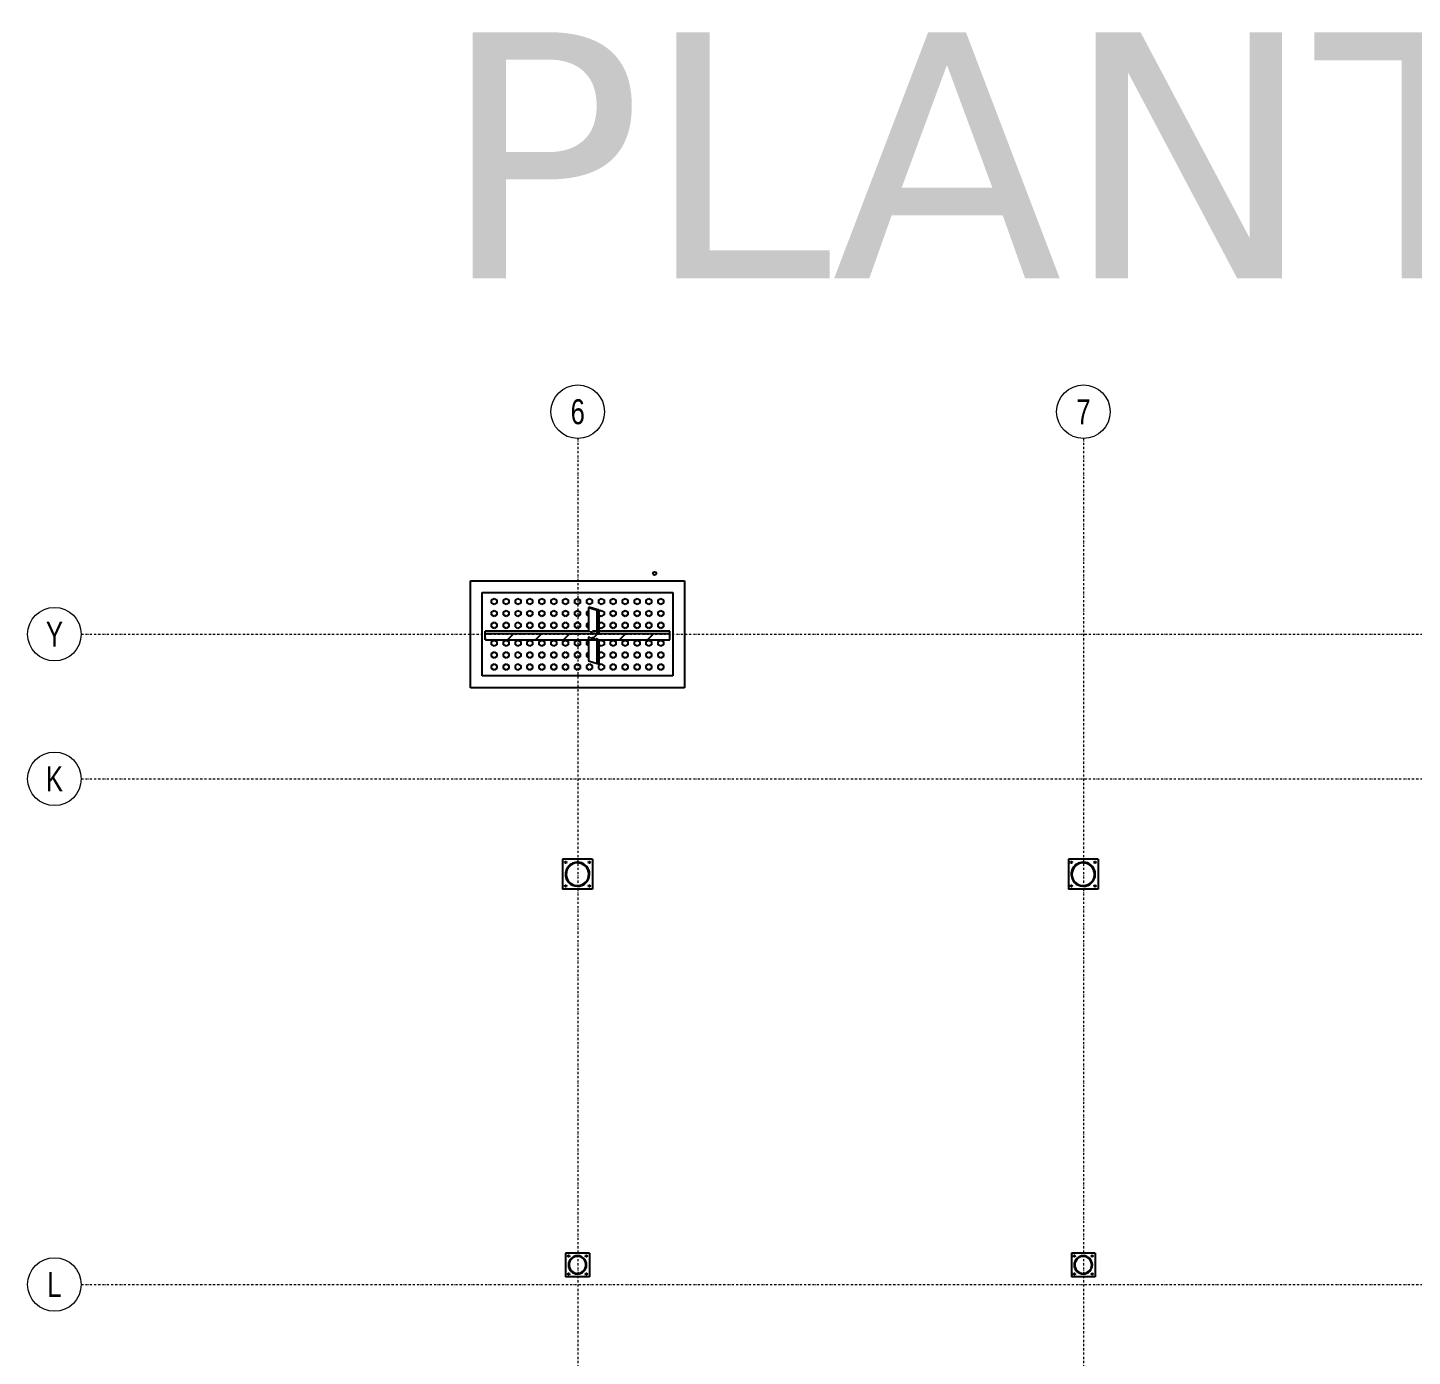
# Model space of a CAD drawing. Header units: millimetres. Extents: x 1541 to 289025, y -12015 to 47026.
# Drawn here: x 10210 to 11897, y -10396 to -8778 of the extents above; entities that cross this region are included whole.
import ezdxf
from ezdxf.enums import TextEntityAlignment as Align

# ---------------------------------------------------------------- set-up
doc = ezdxf.new("R2010")
doc.units = ezdxf.units.MM
doc.header["$LTSCALE"] = 0.1
for name, pattern in [('DASHDOTX2', [50.8, 25.4, -12.7, 0, -12.7]), ('DXK_LINE_DOT2', [3.9198, 1.9599, -1.9599]), ('Grid Line', [3.33375, 1.905, -0.47625, 0.47625, -0.47625])]:
    doc.linetypes.add(name, pattern=pattern)
doc.layers.get('0').update_dxf_attribs({"color": 255})
doc.layers.add('COTAS', color=8, linetype='Continuous')
doc.layers.add('TEXTO GENRAL', color=3, linetype='Continuous')
doc.layers.add('E_EJES', color=8, linetype='Continuous', lineweight=9)
doc.layers.add('E_EJES-1', color=8, linetype='Grid Line', lineweight=9)
doc.styles.add('Swis721 LtCn BT_1', font='swisscl.ttf', dxfattribs={"height": 0.42})
doc.styles.add('TEXTO GENERAL', font='verdana.ttf', dxfattribs={"height": 0.9})

# ---------------------------------------------------------------- blocks, each defined once
blk = doc.blocks.new('Grid - CNI_NOMBRE EJES-372759-_26_00m_LOC COLUMNAS Y MUROS PISO 7')
at = {"layer": 'E_EJES'}
blk.add_circle((0, 0), 0.003, dxfattribs=at)

msp = doc.modelspace()

# ---------------------------------------------------------------- hatches: boundary and pattern name
at = {"linetype": 'Continuous'}
h = msp.add_hatch(dxfattribs=at)
h.set_pattern_fill('', scale=7.611392, style=0, pattern_type=0)
h.set_pattern_definition([(45, (10767.965, -9516.22), (-17.088, 17.088), [])])
h.paths.add_polyline_path([(10992.7, -9516.2), (10768, -9516.2), (10768, -9518.3), (10768.4, -9523.5), (10992.7, -9523.5)])
h = msp.add_hatch(color=96, dxfattribs=at)
h.paths.add_polyline_path([(10895, -9809.1), (10894.8, -9806.5), (10894.2, -9804), (10893.1, -9801.7), (10891.6, -9799.6), (10889.8, -9797.8), (10887.7, -9796.3), (10885.4, -9795.2), (10882.9, -9794.6), (10880.3, -9794.3), (10877.8, -9794.6), (10875.3, -9795.2), (10873, -9796.3), (10870.9, -9797.8), (10869.1, -9799.6), (10867.6, -9801.7), (10866.5, -9804), (10865.8, -9806.5), (10865.6, -9809.1), (10865.8, -9811.6), (10866.5, -9814.1), (10867.6, -9816.4), (10869.1, -9818.5), (10870.9, -9820.3), (10873, -9821.8), (10875.3, -9822.9), (10877.8, -9823.5), (10880.3, -9823.8), (10882.9, -9823.5), (10885.4, -9822.9), (10887.7, -9821.8), (10889.8, -9820.3), (10891.6, -9818.5), (10893.1, -9816.4), (10894.2, -9814.1), (10894.8, -9811.6)])
h.paths.add_polyline_path([(10893.3, -9813.8), (10892.3, -9816), (10890.9, -9818), (10889.2, -9819.7), (10887.2, -9821), (10885.1, -9822.1), (10882.7, -9822.7), (10880.3, -9822.9), (10877.9, -9822.7), (10875.6, -9822.1), (10873.4, -9821), (10871.4, -9819.7), (10869.7, -9818), (10868.3, -9816), (10867.3, -9813.8), (10866.7, -9811.5), (10866.5, -9809.1), (10866.7, -9806.7), (10867.3, -9804.3), (10868.3, -9802.1), (10869.7, -9800.2), (10871.4, -9798.5), (10873.4, -9797.1), (10875.6, -9796), (10877.9, -9795.4), (10880.3, -9795.2), (10882.7, -9795.4), (10885.1, -9796), (10887.2, -9797.1), (10889.2, -9798.5), (10890.9, -9800.2), (10892.3, -9802.1), (10893.3, -9804.3), (10894, -9806.7), (10894.2, -9809.1), (10894, -9811.5)])
h = msp.add_hatch(color=96, dxfattribs=at)
h.paths.add_polyline_path([(11511.2, -9809.1), (11511, -9806.5), (11510.3, -9804), (11509.2, -9801.7), (11507.8, -9799.6), (11505.9, -9797.8), (11503.8, -9796.3), (11501.5, -9795.2), (11499, -9794.6), (11496.5, -9794.3), (11493.9, -9794.6), (11491.5, -9795.2), (11489.1, -9796.3), (11487, -9797.8), (11485.2, -9799.6), (11483.7, -9801.7), (11482.7, -9804), (11482, -9806.5), (11481.8, -9809.1), (11482, -9811.6), (11482.7, -9814.1), (11483.7, -9816.4), (11485.2, -9818.5), (11487, -9820.3), (11489.1, -9821.8), (11491.5, -9822.9), (11493.9, -9823.5), (11496.5, -9823.8), (11499, -9823.5), (11501.5, -9822.9), (11503.8, -9821.8), (11505.9, -9820.3), (11507.8, -9818.5), (11509.2, -9816.4), (11510.3, -9814.1), (11511, -9811.6)])
h.paths.add_polyline_path([(11509.5, -9813.8), (11508.5, -9816), (11507.1, -9818), (11505.4, -9819.7), (11503.4, -9821), (11501.2, -9822.1), (11498.9, -9822.7), (11496.5, -9822.9), (11494.1, -9822.7), (11491.7, -9822.1), (11489.6, -9821), (11487.6, -9819.7), (11485.9, -9818), (11484.5, -9816), (11483.5, -9813.8), (11482.8, -9811.5), (11482.6, -9809.1), (11482.8, -9806.7), (11483.5, -9804.3), (11484.5, -9802.1), (11485.9, -9800.2), (11487.6, -9798.5), (11489.6, -9797.1), (11491.7, -9796), (11494.1, -9795.4), (11496.5, -9795.2), (11498.9, -9795.4), (11501.2, -9796), (11503.4, -9797.1), (11505.4, -9798.5), (11507.1, -9800.2), (11508.5, -9802.1), (11509.5, -9804.3), (11510.1, -9806.7), (11510.3, -9809.1), (11510.1, -9811.5)])
h = msp.add_hatch(color=96, dxfattribs=at)
h.paths.add_polyline_path([(10891.4, -10285.1), (10891.2, -10282.9), (10890.5, -10280.9), (10889.5, -10279), (10888.1, -10277.3), (10886.5, -10275.9), (10884.6, -10274.9), (10882.5, -10274.3), (10880.3, -10274), (10878.2, -10274.3), (10876.1, -10274.9), (10874.2, -10275.9), (10872.5, -10277.3), (10871.1, -10279), (10870.1, -10280.9), (10869.5, -10282.9), (10869.3, -10285.1), (10869.5, -10287.3), (10870.1, -10289.3), (10871.1, -10291.2), (10872.5, -10292.9), (10874.2, -10294.3), (10876.1, -10295.3), (10878.2, -10295.9), (10880.3, -10296.2), (10882.5, -10295.9), (10884.6, -10295.3), (10886.5, -10294.3), (10888.1, -10292.9), (10889.5, -10291.2), (10890.5, -10289.3), (10891.2, -10287.3)])
h.paths.add_polyline_path([(10889.9, -10289.1), (10888.9, -10290.8), (10887.6, -10292.4), (10886.1, -10293.7), (10884.3, -10294.6), (10882.3, -10295.2), (10880.3, -10295.4), (10878.3, -10295.2), (10876.4, -10294.6), (10874.6, -10293.7), (10873, -10292.4), (10871.7, -10290.8), (10870.8, -10289.1), (10870.2, -10287.1), (10870, -10285.1), (10870.2, -10283.1), (10870.8, -10281.1), (10871.7, -10279.4), (10873, -10277.8), (10874.6, -10276.5), (10876.4, -10275.6), (10878.3, -10275), (10880.3, -10274.8), (10882.3, -10275), (10884.3, -10275.6), (10886.1, -10276.5), (10887.6, -10277.8), (10888.9, -10279.4), (10889.9, -10281.1), (10890.5, -10283.1), (10890.7, -10285.1), (10890.5, -10287.1)])
h = msp.add_hatch(color=96, dxfattribs=at)
h.paths.add_polyline_path([(11507.5, -10285.1), (11507.3, -10282.9), (11506.7, -10280.9), (11505.7, -10279), (11504.3, -10277.3), (11502.6, -10275.9), (11500.7, -10274.9), (11498.6, -10274.3), (11496.5, -10274), (11494.3, -10274.3), (11492.3, -10274.9), (11490.3, -10275.9), (11488.7, -10277.3), (11487.3, -10279), (11486.3, -10280.9), (11485.6, -10282.9), (11485.4, -10285.1), (11485.6, -10287.3), (11486.3, -10289.3), (11487.3, -10291.2), (11488.7, -10292.9), (11490.3, -10294.3), (11492.3, -10295.3), (11494.3, -10295.9), (11496.5, -10296.2), (11498.6, -10295.9), (11500.7, -10295.3), (11502.6, -10294.3), (11504.3, -10292.9), (11505.7, -10291.2), (11506.7, -10289.3), (11507.3, -10287.3)])
h.paths.add_polyline_path([(11506, -10289.1), (11505.1, -10290.8), (11503.8, -10292.4), (11502.2, -10293.7), (11500.4, -10294.6), (11498.5, -10295.2), (11496.5, -10295.4), (11494.5, -10295.2), (11492.5, -10294.6), (11490.7, -10293.7), (11489.2, -10292.4), (11487.9, -10290.8), (11486.9, -10289.1), (11486.4, -10287.1), (11486.2, -10285.1), (11486.4, -10283.1), (11486.9, -10281.1), (11487.9, -10279.4), (11489.2, -10277.8), (11490.7, -10276.5), (11492.5, -10275.6), (11494.5, -10275), (11496.5, -10274.8), (11498.5, -10275), (11500.4, -10275.6), (11502.2, -10276.5), (11503.8, -10277.8), (11505.1, -10279.4), (11506, -10281.1), (11506.6, -10283.1), (11506.8, -10285.1), (11506.6, -10287.1)])

# ---------------------------------------------------------------- linework, layer by layer
at = {"color": 2, "linetype": 'Continuous'}
for p, q in [((10749.8, -9582), (10749.8, -9451.5)), ((10749.8, -9451.5), (11010.8, -9451.5)), ((11010.8, -9451.5), (11010.8, -9582)), ((10764.3, -9567.5), (10764.3, -9466)), ((10764.3, -9466), (10996.3, -9466)), ((10996.3, -9466), (10996.3, -9567.5)), ((10895.9, -9484.1), (10893.7, -9484.1)), ((10893.7, -9484.1), (10893.7, -9513.1)), ((10893.7, -9484.1), (10904.4, -9487.3)), ((10906.8, -9487.3), (10895.9, -9484.1)), ((10904.4, -9516.4), (10904.4, -9487.3)), ((10904.4, -9487.3), (10906.8, -9487.3)), ((10906.8, -9516.4), (10906.8, -9487.3)), ((10768, -9516.2), (10768, -9513.1)), ((10893.7, -9513.1), (10768, -9513.1)), ((10992.7, -9513.1), (10906.8, -9513.1)), ((10992.7, -9516.2), (10992.7, -9513.1)), ((10768, -9518.3), (10768, -9516.2)), ((10992.7, -9516.2), (10768, -9516.2)), ((10768, -9523.5), (10768, -9518.3)), ((10768.4, -9523.5), (10768, -9518.3)), ((10768.4, -9523.5), (10768, -9523.5)), ((10768.4, -9523.5), (10992.7, -9523.5)), ((10893.7, -9520.2), (10893.7, -9523.5)), ((10893.7, -9523.5), (10893.7, -9549.3)), ((10904.4, -9516.4), (10906.8, -9516.4)), ((10904.4, -9552.5), (10904.4, -9523.4)), ((10904.4, -9523.4), (10906.8, -9523.5)), ((10906.8, -9552.6), (10906.8, -9523.5)), ((10992.7, -9523.5), (10992.7, -9516.2)), ((10893.7, -9549.3), (10904.4, -9552.5)), ((10904.4, -9552.5), (10906.8, -9552.6)), ((11010.8, -9582), (10749.8, -9582)), ((10996.3, -9567.5), (10764.3, -9567.5)), ((10898.4, -9790.9), (10862.2, -9790.9)), ((10862.2, -9790.9), (10862.2, -9827.2)), ((10898.4, -9790.9), (10898.4, -9827.2)), ((11514.6, -9790.9), (11478.4, -9790.9)), ((11478.4, -9790.9), (11478.4, -9827.2)), ((11514.6, -9790.9), (11514.6, -9827.2)), ((10898.4, -9827.2), (10862.2, -9827.2)), ((11514.6, -9827.2), (11478.4, -9827.2)), ((10894.8, -10270.6), (10865.8, -10270.6)), ((10865.8, -10270.6), (10865.8, -10299.6)), ((10894.8, -10270.6), (10894.8, -10299.6)), ((11511, -10270.6), (11482, -10270.6)), ((11482, -10270.6), (11482, -10299.6)), ((11511, -10270.6), (11511, -10299.6)), ((10894.8, -10299.6), (10865.8, -10299.6)), ((11511, -10299.6), (11482, -10299.6))]:
    msp.add_line(p, q, dxfattribs=at)
at = {"color": 7, "linetype": 'Continuous'}
for p, q in [((10775.6, -9475), (10778.8, -9473.1)), ((10775.6, -9478.7), (10775.6, -9475)), ((10778.8, -9480.6), (10775.6, -9478.7)), ((10778.8, -9473.1), (10782.1, -9475)), ((10782.1, -9478.7), (10778.8, -9480.6)), ((10782.1, -9475), (10782.1, -9478.7)), ((10790.1, -9475), (10793.3, -9473.1)), ((10790.1, -9478.7), (10790.1, -9475)), ((10793.3, -9480.6), (10790.1, -9478.7)), ((10793.3, -9473.1), (10796.6, -9475)), ((10796.6, -9478.7), (10793.3, -9480.6)), ((10796.6, -9475), (10796.6, -9478.7)), ((10804.6, -9475), (10807.8, -9473.1)), ((10804.6, -9478.7), (10804.6, -9475)), ((10807.8, -9480.6), (10804.6, -9478.7)), ((10807.8, -9473.1), (10811.1, -9475)), ((10811.1, -9478.7), (10807.8, -9480.6)), ((10811.1, -9475), (10811.1, -9478.7)), ((10819.1, -9475), (10822.3, -9473.1)), ((10819.1, -9478.7), (10819.1, -9475)), ((10822.3, -9480.6), (10819.1, -9478.7)), ((10822.3, -9473.1), (10825.6, -9475)), ((10825.6, -9478.7), (10822.3, -9480.6)), ((10825.6, -9475), (10825.6, -9478.7)), ((10833.6, -9475), (10836.8, -9473.1)), ((10833.6, -9478.7), (10833.6, -9475)), ((10836.8, -9480.6), (10833.6, -9478.7)), ((10836.8, -9473.1), (10840.1, -9475)), ((10840.1, -9478.7), (10836.8, -9480.6)), ((10840.1, -9475), (10840.1, -9478.7)), ((10848.1, -9475), (10851.3, -9473.1)), ((10848.1, -9478.7), (10848.1, -9475)), ((10851.3, -9480.6), (10848.1, -9478.7)), ((10851.3, -9473.1), (10854.6, -9475)), ((10854.6, -9478.7), (10851.3, -9480.6)), ((10854.6, -9475), (10854.6, -9478.7)), ((10862.6, -9475), (10865.8, -9473.1)), ((10862.6, -9478.7), (10862.6, -9475)), ((10865.8, -9480.6), (10862.6, -9478.7)), ((10865.8, -9473.1), (10869.1, -9475)), ((10869.1, -9478.7), (10865.8, -9480.6)), ((10869.1, -9475), (10869.1, -9478.7)), ((10877.1, -9475), (10880.3, -9473.1)), ((10877.1, -9478.7), (10877.1, -9475)), ((10880.3, -9480.6), (10877.1, -9478.7)), ((10880.3, -9473.1), (10883.6, -9475)), ((10883.6, -9478.7), (10880.3, -9480.6)), ((10883.6, -9475), (10883.6, -9478.7)), ((10891.6, -9475), (10894.8, -9473.1)), ((10891.6, -9478.7), (10891.6, -9475)), ((10894.8, -9480.6), (10891.6, -9478.7)), ((10894.8, -9473.1), (10898.1, -9475)), ((10898.1, -9478.7), (10894.8, -9480.6)), ((10898.1, -9475), (10898.1, -9478.7)), ((10906.1, -9475), (10909.3, -9473.1)), ((10906.1, -9478.7), (10906.1, -9475)), ((10909.3, -9480.6), (10906.1, -9478.7)), ((10909.3, -9473.1), (10912.6, -9475)), ((10912.6, -9478.7), (10909.3, -9480.6)), ((10912.6, -9475), (10912.6, -9478.7)), ((10920.6, -9475), (10923.8, -9473.1)), ((10920.6, -9478.7), (10920.6, -9475)), ((10923.8, -9480.6), (10920.6, -9478.7)), ((10923.8, -9473.1), (10927.1, -9475)), ((10927.1, -9478.7), (10923.8, -9480.6)), ((10927.1, -9475), (10927.1, -9478.7)), ((10935.1, -9475), (10938.3, -9473.1)), ((10935.1, -9478.7), (10935.1, -9475)), ((10938.3, -9480.6), (10935.1, -9478.7)), ((10938.3, -9473.1), (10941.6, -9475)), ((10941.6, -9478.7), (10938.3, -9480.6)), ((10941.6, -9475), (10941.6, -9478.7)), ((10949.6, -9475), (10952.8, -9473.1)), ((10949.6, -9478.7), (10949.6, -9475)), ((10952.8, -9480.6), (10949.6, -9478.7)), ((10952.8, -9473.1), (10956.1, -9475)), ((10956.1, -9478.7), (10952.8, -9480.6)), ((10956.1, -9475), (10956.1, -9478.7)), ((10964, -9475), (10967.3, -9473.1)), ((10964, -9478.7), (10964, -9475)), ((10967.3, -9480.6), (10964, -9478.7)), ((10967.3, -9473.1), (10970.6, -9475)), ((10970.6, -9478.7), (10967.3, -9480.6)), ((10970.6, -9475), (10970.6, -9478.7)), ((10978.5, -9475), (10981.8, -9473.1)), ((10978.5, -9478.7), (10978.5, -9475)), ((10981.8, -9480.6), (10978.5, -9478.7)), ((10981.8, -9473.1), (10985.1, -9475)), ((10985.1, -9478.7), (10981.8, -9480.6)), ((10985.1, -9475), (10985.1, -9478.7)), ((10775.6, -9489.5), (10778.8, -9487.6)), ((10775.6, -9493.2), (10775.6, -9489.5)), ((10778.8, -9495.1), (10775.6, -9493.2)), ((10778.8, -9487.6), (10782.1, -9489.5)), ((10782.1, -9493.2), (10778.8, -9495.1)), ((10782.1, -9489.5), (10782.1, -9493.2)), ((10790.1, -9489.5), (10793.3, -9487.6)), ((10790.1, -9493.2), (10790.1, -9489.5)), ((10793.3, -9495.1), (10790.1, -9493.2)), ((10793.3, -9487.6), (10796.6, -9489.5)), ((10796.6, -9493.2), (10793.3, -9495.1)), ((10796.6, -9489.5), (10796.6, -9493.2)), ((10804.6, -9489.5), (10807.8, -9487.6)), ((10804.6, -9493.2), (10804.6, -9489.5)), ((10807.8, -9495.1), (10804.6, -9493.2)), ((10807.8, -9487.6), (10811.1, -9489.5)), ((10811.1, -9493.2), (10807.8, -9495.1)), ((10811.1, -9489.5), (10811.1, -9493.2)), ((10819.1, -9489.5), (10822.3, -9487.6)), ((10819.1, -9493.2), (10819.1, -9489.5)), ((10822.3, -9495.1), (10819.1, -9493.2)), ((10822.3, -9487.6), (10825.6, -9489.5)), ((10825.6, -9493.2), (10822.3, -9495.1)), ((10825.6, -9489.5), (10825.6, -9493.2)), ((10833.6, -9489.5), (10836.8, -9487.6)), ((10833.6, -9493.2), (10833.6, -9489.5)), ((10836.8, -9495.1), (10833.6, -9493.2)), ((10836.8, -9487.6), (10840.1, -9489.5)), ((10840.1, -9493.2), (10836.8, -9495.1)), ((10840.1, -9489.5), (10840.1, -9493.2)), ((10848.1, -9489.5), (10851.3, -9487.6)), ((10848.1, -9493.2), (10848.1, -9489.5)), ((10851.3, -9495.1), (10848.1, -9493.2)), ((10851.3, -9487.6), (10854.6, -9489.5)), ((10854.6, -9493.2), (10851.3, -9495.1)), ((10854.6, -9489.5), (10854.6, -9493.2)), ((10862.6, -9489.5), (10865.8, -9487.6)), ((10862.6, -9493.2), (10862.6, -9489.5)), ((10865.8, -9495.1), (10862.6, -9493.2)), ((10865.8, -9487.6), (10869.1, -9489.5)), ((10869.1, -9493.2), (10865.8, -9495.1)), ((10869.1, -9489.5), (10869.1, -9493.2)), ((10877.1, -9489.5), (10880.3, -9487.6)), ((10877.1, -9493.2), (10877.1, -9489.5)), ((10880.3, -9495.1), (10877.1, -9493.2)), ((10880.3, -9487.6), (10883.6, -9489.5)), ((10883.6, -9493.2), (10880.3, -9495.1)), ((10883.6, -9489.5), (10883.6, -9493.2)), ((10891.6, -9489.5), (10894.3, -9487.9)), ((10891.6, -9493.2), (10891.6, -9489.5)), ((10894.3, -9494.8), (10891.6, -9493.2)), ((10909.3, -9487.6), (10906.8, -9489)), ((10909.3, -9495.1), (10906.8, -9493.7)), ((10909.3, -9487.6), (10912.6, -9489.5)), ((10912.6, -9493.2), (10909.3, -9495.1)), ((10912.6, -9489.5), (10912.6, -9493.2)), ((10920.6, -9489.5), (10923.8, -9487.6)), ((10920.6, -9493.2), (10920.6, -9489.5)), ((10923.8, -9495.1), (10920.6, -9493.2)), ((10923.8, -9487.6), (10927.1, -9489.5)), ((10927.1, -9493.2), (10923.8, -9495.1)), ((10927.1, -9489.5), (10927.1, -9493.2)), ((10935.1, -9489.5), (10938.3, -9487.6)), ((10935.1, -9493.2), (10935.1, -9489.5)), ((10938.3, -9495.1), (10935.1, -9493.2)), ((10938.3, -9487.6), (10941.6, -9489.5)), ((10941.6, -9493.2), (10938.3, -9495.1)), ((10941.6, -9489.5), (10941.6, -9493.2)), ((10949.6, -9489.5), (10952.8, -9487.6)), ((10949.6, -9493.2), (10949.6, -9489.5)), ((10952.8, -9495.1), (10949.6, -9493.2)), ((10952.8, -9487.6), (10956.1, -9489.5)), ((10956.1, -9493.2), (10952.8, -9495.1)), ((10956.1, -9489.5), (10956.1, -9493.2)), ((10964, -9489.5), (10967.3, -9487.6)), ((10964, -9493.2), (10964, -9489.5)), ((10967.3, -9495.1), (10964, -9493.2)), ((10967.3, -9487.6), (10970.6, -9489.5)), ((10970.6, -9493.2), (10967.3, -9495.1)), ((10970.6, -9489.5), (10970.6, -9493.2)), ((10978.5, -9489.5), (10981.8, -9487.6)), ((10978.5, -9493.2), (10978.5, -9489.5)), ((10981.8, -9495.1), (10978.5, -9493.2)), ((10981.8, -9487.6), (10985.1, -9489.5)), ((10985.1, -9493.2), (10981.8, -9495.1)), ((10985.1, -9489.5), (10985.1, -9493.2)), ((10775.6, -9504), (10778.8, -9502.1)), ((10775.6, -9507.7), (10775.6, -9504)), ((10778.8, -9509.6), (10775.6, -9507.7)), ((10778.8, -9502.1), (10782.1, -9504)), ((10782.1, -9507.7), (10778.8, -9509.6)), ((10782.1, -9504), (10782.1, -9507.7)), ((10790.1, -9504), (10793.3, -9502.1)), ((10790.1, -9507.7), (10790.1, -9504)), ((10793.3, -9509.6), (10790.1, -9507.7)), ((10793.3, -9502.1), (10796.6, -9504)), ((10796.6, -9507.7), (10793.3, -9509.6)), ((10796.6, -9504), (10796.6, -9507.7)), ((10804.6, -9504), (10807.8, -9502.1)), ((10804.6, -9507.7), (10804.6, -9504)), ((10807.8, -9509.6), (10804.6, -9507.7)), ((10807.8, -9502.1), (10811.1, -9504)), ((10811.1, -9507.7), (10807.8, -9509.6)), ((10811.1, -9504), (10811.1, -9507.7)), ((10819.1, -9504), (10822.3, -9502.1)), ((10819.1, -9507.7), (10819.1, -9504)), ((10822.3, -9509.6), (10819.1, -9507.7)), ((10822.3, -9502.1), (10825.6, -9504)), ((10825.6, -9507.7), (10822.3, -9509.6)), ((10825.6, -9504), (10825.6, -9507.7)), ((10833.6, -9504), (10836.8, -9502.1)), ((10833.6, -9507.7), (10833.6, -9504)), ((10836.8, -9509.6), (10833.6, -9507.7)), ((10836.8, -9502.1), (10840.1, -9504)), ((10840.1, -9507.7), (10836.8, -9509.6)), ((10840.1, -9504), (10840.1, -9507.7)), ((10848.1, -9504), (10851.3, -9502.1)), ((10848.1, -9507.7), (10848.1, -9504)), ((10851.3, -9509.6), (10848.1, -9507.7)), ((10851.3, -9502.1), (10854.6, -9504)), ((10854.6, -9507.7), (10851.3, -9509.6)), ((10854.6, -9504), (10854.6, -9507.7)), ((10862.6, -9504), (10865.8, -9502.1)), ((10862.6, -9507.7), (10862.6, -9504)), ((10865.8, -9509.6), (10862.6, -9507.7)), ((10865.8, -9502.1), (10869.1, -9504)), ((10869.1, -9507.7), (10865.8, -9509.6)), ((10869.1, -9504), (10869.1, -9507.7)), ((10877.1, -9504), (10880.3, -9502.1)), ((10877.1, -9507.7), (10877.1, -9504)), ((10880.3, -9509.6), (10877.1, -9507.7)), ((10880.3, -9502.1), (10883.6, -9504)), ((10883.6, -9507.7), (10880.3, -9509.6)), ((10883.6, -9504), (10883.6, -9507.7)), ((10891.6, -9504), (10894.3, -9502.4)), ((10891.6, -9507.7), (10891.6, -9504)), ((10894.3, -9509.3), (10891.6, -9507.7)), ((10909.3, -9502.1), (10906.8, -9503.5)), ((10909.3, -9509.6), (10906.8, -9508.2)), ((10909.3, -9502.1), (10912.6, -9504)), ((10912.6, -9507.7), (10909.3, -9509.6)), ((10912.6, -9504), (10912.6, -9507.7)), ((10920.6, -9504), (10923.8, -9502.1)), ((10920.6, -9507.7), (10920.6, -9504)), ((10923.8, -9509.6), (10920.6, -9507.7)), ((10923.8, -9502.1), (10927.1, -9504)), ((10927.1, -9507.7), (10923.8, -9509.6)), ((10927.1, -9504), (10927.1, -9507.7)), ((10935.1, -9504), (10938.3, -9502.1)), ((10935.1, -9507.7), (10935.1, -9504)), ((10938.3, -9509.6), (10935.1, -9507.7)), ((10938.3, -9502.1), (10941.6, -9504)), ((10941.6, -9507.7), (10938.3, -9509.6)), ((10941.6, -9504), (10941.6, -9507.7)), ((10949.6, -9504), (10952.8, -9502.1)), ((10949.6, -9507.7), (10949.6, -9504)), ((10952.8, -9509.6), (10949.6, -9507.7)), ((10952.8, -9502.1), (10956.1, -9504)), ((10956.1, -9507.7), (10952.8, -9509.6)), ((10956.1, -9504), (10956.1, -9507.7)), ((10964, -9504), (10967.3, -9502.1)), ((10964, -9507.7), (10964, -9504)), ((10967.3, -9509.6), (10964, -9507.7)), ((10967.3, -9502.1), (10970.6, -9504)), ((10970.6, -9507.7), (10967.3, -9509.6)), ((10970.6, -9504), (10970.6, -9507.7)), ((10978.5, -9504), (10981.8, -9502.1)), ((10978.5, -9507.7), (10978.5, -9504)), ((10981.8, -9509.6), (10978.5, -9507.7)), ((10981.8, -9502.1), (10985.1, -9504)), ((10985.1, -9507.7), (10981.8, -9509.6)), ((10985.1, -9504), (10985.1, -9507.7)), ((10775.6, -9525.7), (10778.8, -9523.8)), ((10775.6, -9529.5), (10775.6, -9525.7)), ((10778.8, -9531.4), (10775.6, -9529.5)), ((10778.8, -9523.8), (10782.1, -9525.7)), ((10782.1, -9529.5), (10778.8, -9531.4)), ((10782.1, -9525.7), (10782.1, -9529.5)), ((10790.1, -9525.7), (10793.3, -9523.8)), ((10790.1, -9529.5), (10790.1, -9525.7)), ((10793.3, -9531.4), (10790.1, -9529.5)), ((10793.3, -9523.8), (10796.6, -9525.7)), ((10796.6, -9529.5), (10793.3, -9531.4)), ((10796.6, -9525.7), (10796.6, -9529.5)), ((10804.6, -9525.7), (10807.8, -9523.8)), ((10804.6, -9529.5), (10804.6, -9525.7)), ((10807.8, -9531.4), (10804.6, -9529.5)), ((10807.8, -9523.8), (10811.1, -9525.7)), ((10811.1, -9529.5), (10807.8, -9531.4)), ((10811.1, -9525.7), (10811.1, -9529.5)), ((10819.1, -9525.7), (10822.3, -9523.8)), ((10819.1, -9529.5), (10819.1, -9525.7)), ((10822.3, -9531.4), (10819.1, -9529.5)), ((10822.3, -9523.8), (10825.6, -9525.7)), ((10825.6, -9529.5), (10822.3, -9531.4)), ((10825.6, -9525.7), (10825.6, -9529.5)), ((10833.6, -9525.7), (10836.8, -9523.8)), ((10833.6, -9529.5), (10833.6, -9525.7)), ((10836.8, -9531.4), (10833.6, -9529.5)), ((10836.8, -9523.8), (10840.1, -9525.7)), ((10840.1, -9529.5), (10836.8, -9531.4)), ((10840.1, -9525.7), (10840.1, -9529.5)), ((10848.1, -9525.7), (10851.3, -9523.8)), ((10848.1, -9529.5), (10848.1, -9525.7)), ((10851.3, -9531.4), (10848.1, -9529.5)), ((10851.3, -9523.8), (10854.6, -9525.7)), ((10854.6, -9529.5), (10851.3, -9531.4)), ((10854.6, -9525.7), (10854.6, -9529.5)), ((10862.6, -9525.7), (10865.8, -9523.8)), ((10862.6, -9529.5), (10862.6, -9525.7)), ((10865.8, -9531.4), (10862.6, -9529.5)), ((10865.8, -9523.8), (10869.1, -9525.7)), ((10869.1, -9529.5), (10865.8, -9531.4)), ((10869.1, -9525.7), (10869.1, -9529.5)), ((10877.1, -9525.7), (10880.3, -9523.8)), ((10877.1, -9529.5), (10877.1, -9525.7)), ((10880.3, -9531.4), (10877.1, -9529.5)), ((10880.3, -9523.8), (10883.6, -9525.7)), ((10883.6, -9529.5), (10880.3, -9531.4)), ((10883.6, -9525.7), (10883.6, -9529.5)), ((10891.6, -9525.7), (10894.3, -9524.1)), ((10891.6, -9529.5), (10891.6, -9525.7)), ((10894.3, -9531), (10891.6, -9529.5)), ((10909.3, -9523.8), (10906.8, -9525.3)), ((10909.3, -9531.4), (10906.8, -9529.9)), ((10909.3, -9523.8), (10912.6, -9525.7)), ((10912.6, -9529.5), (10909.3, -9531.4)), ((10912.6, -9525.7), (10912.6, -9529.5)), ((10920.6, -9525.7), (10923.8, -9523.8)), ((10920.6, -9529.5), (10920.6, -9525.7)), ((10923.8, -9531.4), (10920.6, -9529.5)), ((10923.8, -9523.8), (10927.1, -9525.7)), ((10927.1, -9529.5), (10923.8, -9531.4)), ((10927.1, -9525.7), (10927.1, -9529.5)), ((10935.1, -9525.7), (10938.3, -9523.8)), ((10935.1, -9529.5), (10935.1, -9525.7)), ((10938.3, -9531.4), (10935.1, -9529.5)), ((10938.3, -9523.8), (10941.6, -9525.7)), ((10941.6, -9529.5), (10938.3, -9531.4)), ((10941.6, -9525.7), (10941.6, -9529.5)), ((10949.6, -9525.7), (10952.8, -9523.8)), ((10949.6, -9529.5), (10949.6, -9525.7)), ((10952.8, -9531.4), (10949.6, -9529.5)), ((10952.8, -9523.8), (10956.1, -9525.7)), ((10956.1, -9529.5), (10952.8, -9531.4)), ((10956.1, -9525.7), (10956.1, -9529.5)), ((10964, -9525.7), (10967.3, -9523.8)), ((10964, -9529.5), (10964, -9525.7)), ((10967.3, -9531.4), (10964, -9529.5)), ((10967.3, -9523.8), (10970.6, -9525.7)), ((10970.6, -9529.5), (10967.3, -9531.4)), ((10970.6, -9525.7), (10970.6, -9529.5)), ((10978.5, -9525.7), (10981.8, -9523.8)), ((10978.5, -9529.5), (10978.5, -9525.7)), ((10981.8, -9531.4), (10978.5, -9529.5)), ((10981.8, -9523.8), (10985.1, -9525.7)), ((10985.1, -9529.5), (10981.8, -9531.4)), ((10985.1, -9525.7), (10985.1, -9529.5)), ((10775.6, -9540.2), (10778.8, -9538.3)), ((10775.6, -9544), (10775.6, -9540.2)), ((10778.8, -9545.9), (10775.6, -9544)), ((10778.8, -9538.3), (10782.1, -9540.2)), ((10782.1, -9544), (10778.8, -9545.9)), ((10782.1, -9540.2), (10782.1, -9544)), ((10790.1, -9540.2), (10793.3, -9538.3)), ((10790.1, -9544), (10790.1, -9540.2)), ((10793.3, -9545.9), (10790.1, -9544)), ((10793.3, -9538.3), (10796.6, -9540.2)), ((10796.6, -9544), (10793.3, -9545.9)), ((10796.6, -9540.2), (10796.6, -9544)), ((10804.6, -9540.2), (10807.8, -9538.3)), ((10804.6, -9544), (10804.6, -9540.2)), ((10807.8, -9545.9), (10804.6, -9544)), ((10807.8, -9538.3), (10811.1, -9540.2)), ((10811.1, -9544), (10807.8, -9545.9)), ((10811.1, -9540.2), (10811.1, -9544)), ((10819.1, -9540.2), (10822.3, -9538.3)), ((10819.1, -9544), (10819.1, -9540.2)), ((10822.3, -9545.9), (10819.1, -9544)), ((10822.3, -9538.3), (10825.6, -9540.2)), ((10825.6, -9544), (10822.3, -9545.9)), ((10825.6, -9540.2), (10825.6, -9544)), ((10833.6, -9540.2), (10836.8, -9538.3)), ((10833.6, -9544), (10833.6, -9540.2)), ((10836.8, -9545.9), (10833.6, -9544)), ((10836.8, -9538.3), (10840.1, -9540.2)), ((10840.1, -9544), (10836.8, -9545.9)), ((10840.1, -9540.2), (10840.1, -9544)), ((10848.1, -9540.2), (10851.3, -9538.3)), ((10848.1, -9544), (10848.1, -9540.2)), ((10851.3, -9545.9), (10848.1, -9544)), ((10851.3, -9538.3), (10854.6, -9540.2)), ((10854.6, -9544), (10851.3, -9545.9)), ((10854.6, -9540.2), (10854.6, -9544)), ((10862.6, -9540.2), (10865.8, -9538.3)), ((10862.6, -9544), (10862.6, -9540.2)), ((10865.8, -9545.9), (10862.6, -9544)), ((10865.8, -9538.3), (10869.1, -9540.2)), ((10869.1, -9544), (10865.8, -9545.9)), ((10869.1, -9540.2), (10869.1, -9544)), ((10877.1, -9540.2), (10880.3, -9538.3)), ((10877.1, -9544), (10877.1, -9540.2)), ((10880.3, -9545.9), (10877.1, -9544)), ((10880.3, -9538.3), (10883.6, -9540.2)), ((10883.6, -9544), (10880.3, -9545.9)), ((10883.6, -9540.2), (10883.6, -9544)), ((10891.6, -9540.2), (10894.3, -9538.6)), ((10891.6, -9544), (10891.6, -9540.2)), ((10894.3, -9545.5), (10891.6, -9544)), ((10909.3, -9538.3), (10906.8, -9539.8)), ((10909.3, -9545.9), (10906.8, -9544.4)), ((10909.3, -9538.3), (10912.6, -9540.2)), ((10912.6, -9544), (10909.3, -9545.9)), ((10912.6, -9540.2), (10912.6, -9544)), ((10920.6, -9540.2), (10923.8, -9538.3)), ((10920.6, -9544), (10920.6, -9540.2)), ((10923.8, -9545.9), (10920.6, -9544)), ((10923.8, -9538.3), (10927.1, -9540.2)), ((10927.1, -9544), (10923.8, -9545.9)), ((10927.1, -9540.2), (10927.1, -9544)), ((10935.1, -9540.2), (10938.3, -9538.3)), ((10935.1, -9544), (10935.1, -9540.2)), ((10938.3, -9545.9), (10935.1, -9544)), ((10938.3, -9538.3), (10941.6, -9540.2)), ((10941.6, -9544), (10938.3, -9545.9)), ((10941.6, -9540.2), (10941.6, -9544)), ((10949.6, -9540.2), (10952.8, -9538.3)), ((10949.6, -9544), (10949.6, -9540.2)), ((10952.8, -9545.9), (10949.6, -9544)), ((10952.8, -9538.3), (10956.1, -9540.2)), ((10956.1, -9544), (10952.8, -9545.9)), ((10956.1, -9540.2), (10956.1, -9544)), ((10964, -9540.2), (10967.3, -9538.3)), ((10964, -9544), (10964, -9540.2)), ((10967.3, -9545.9), (10964, -9544)), ((10967.3, -9538.3), (10970.6, -9540.2)), ((10970.6, -9544), (10967.3, -9545.9)), ((10970.6, -9540.2), (10970.6, -9544)), ((10978.5, -9540.2), (10981.8, -9538.3)), ((10978.5, -9544), (10978.5, -9540.2)), ((10981.8, -9545.9), (10978.5, -9544)), ((10981.8, -9538.3), (10985.1, -9540.2)), ((10985.1, -9544), (10981.8, -9545.9)), ((10985.1, -9540.2), (10985.1, -9544)), ((10775.6, -9554.7), (10778.8, -9552.8)), ((10775.6, -9558.5), (10775.6, -9554.7)), ((10778.8, -9560.3), (10775.6, -9558.5)), ((10778.8, -9552.8), (10782.1, -9554.7)), ((10782.1, -9558.5), (10778.8, -9560.3)), ((10782.1, -9554.7), (10782.1, -9558.5)), ((10790.1, -9554.7), (10793.3, -9552.8)), ((10790.1, -9558.5), (10790.1, -9554.7)), ((10793.3, -9560.3), (10790.1, -9558.5)), ((10793.3, -9552.8), (10796.6, -9554.7)), ((10796.6, -9558.5), (10793.3, -9560.3)), ((10796.6, -9554.7), (10796.6, -9558.5)), ((10804.6, -9554.7), (10807.8, -9552.8)), ((10804.6, -9558.5), (10804.6, -9554.7)), ((10807.8, -9560.3), (10804.6, -9558.5)), ((10807.8, -9552.8), (10811.1, -9554.7)), ((10811.1, -9558.5), (10807.8, -9560.3)), ((10811.1, -9554.7), (10811.1, -9558.5)), ((10819.1, -9554.7), (10822.3, -9552.8)), ((10819.1, -9558.5), (10819.1, -9554.7)), ((10822.3, -9560.3), (10819.1, -9558.5)), ((10822.3, -9552.8), (10825.6, -9554.7)), ((10825.6, -9558.5), (10822.3, -9560.3)), ((10825.6, -9554.7), (10825.6, -9558.5)), ((10833.6, -9554.7), (10836.8, -9552.8)), ((10833.6, -9558.5), (10833.6, -9554.7)), ((10836.8, -9560.3), (10833.6, -9558.5)), ((10836.8, -9552.8), (10840.1, -9554.7)), ((10840.1, -9558.5), (10836.8, -9560.3)), ((10840.1, -9554.7), (10840.1, -9558.5)), ((10848.1, -9554.7), (10851.3, -9552.8)), ((10848.1, -9558.5), (10848.1, -9554.7)), ((10851.3, -9560.3), (10848.1, -9558.5)), ((10851.3, -9552.8), (10854.6, -9554.7)), ((10854.6, -9558.5), (10851.3, -9560.3)), ((10854.6, -9554.7), (10854.6, -9558.5)), ((10862.6, -9554.7), (10865.8, -9552.8)), ((10862.6, -9558.5), (10862.6, -9554.7)), ((10865.8, -9560.3), (10862.6, -9558.5)), ((10865.8, -9552.8), (10869.1, -9554.7)), ((10869.1, -9558.5), (10865.8, -9560.3)), ((10869.1, -9554.7), (10869.1, -9558.5)), ((10877.1, -9554.7), (10880.3, -9552.8)), ((10877.1, -9558.5), (10877.1, -9554.7)), ((10880.3, -9560.3), (10877.1, -9558.5)), ((10880.3, -9552.8), (10883.6, -9554.7)), ((10883.6, -9558.5), (10880.3, -9560.3)), ((10883.6, -9554.7), (10883.6, -9558.5)), ((10891.6, -9554.7), (10894.8, -9552.8)), ((10891.6, -9558.5), (10891.6, -9554.7)), ((10894.8, -9560.3), (10891.6, -9558.5)), ((10894.8, -9552.8), (10898.1, -9554.7)), ((10898.1, -9558.5), (10894.8, -9560.3)), ((10898.1, -9554.7), (10898.1, -9558.5)), ((10906.1, -9554.7), (10909.3, -9552.8)), ((10906.1, -9558.5), (10906.1, -9554.7)), ((10909.3, -9560.3), (10906.1, -9558.5)), ((10909.3, -9552.8), (10912.6, -9554.7)), ((10912.6, -9558.5), (10909.3, -9560.3)), ((10912.6, -9554.7), (10912.6, -9558.5)), ((10920.6, -9554.7), (10923.8, -9552.8)), ((10920.6, -9558.5), (10920.6, -9554.7)), ((10923.8, -9560.3), (10920.6, -9558.5)), ((10923.8, -9552.8), (10927.1, -9554.7)), ((10927.1, -9558.5), (10923.8, -9560.3)), ((10927.1, -9554.7), (10927.1, -9558.5)), ((10935.1, -9554.7), (10938.3, -9552.8)), ((10935.1, -9558.5), (10935.1, -9554.7)), ((10938.3, -9560.3), (10935.1, -9558.5)), ((10938.3, -9552.8), (10941.6, -9554.7)), ((10941.6, -9558.5), (10938.3, -9560.3)), ((10941.6, -9554.7), (10941.6, -9558.5)), ((10949.6, -9554.7), (10952.8, -9552.8)), ((10949.6, -9558.5), (10949.6, -9554.7)), ((10952.8, -9560.3), (10949.6, -9558.5)), ((10952.8, -9552.8), (10956.1, -9554.7)), ((10956.1, -9558.5), (10952.8, -9560.3)), ((10956.1, -9554.7), (10956.1, -9558.5)), ((10964, -9554.7), (10967.3, -9552.8)), ((10964, -9558.5), (10964, -9554.7)), ((10967.3, -9560.3), (10964, -9558.5)), ((10967.3, -9552.8), (10970.6, -9554.7)), ((10970.6, -9558.5), (10967.3, -9560.3)), ((10970.6, -9554.7), (10970.6, -9558.5)), ((10978.5, -9554.7), (10981.8, -9552.8)), ((10978.5, -9558.5), (10978.5, -9554.7)), ((10981.8, -9560.3), (10978.5, -9558.5)), ((10981.8, -9552.8), (10985.1, -9554.7)), ((10985.1, -9558.5), (10981.8, -9560.3)), ((10985.1, -9554.7), (10985.1, -9558.5)), ((10864.7, -9794.6), (10865.3, -9793.6)), ((10865.3, -9795.5), (10864.7, -9794.6)), ((10865.3, -9793.6), (10866.4, -9793.6)), ((10866.4, -9795.5), (10865.3, -9795.5)), ((10866.4, -9793.6), (10867, -9794.6)), ((10867, -9794.6), (10866.4, -9795.5)), ((10893.7, -9794.6), (10894.3, -9793.6)), ((10894.3, -9795.5), (10893.7, -9794.6)), ((10894.3, -9793.6), (10895.4, -9793.6)), ((10895.4, -9795.5), (10894.3, -9795.5)), ((10895.4, -9793.6), (10896, -9794.6)), ((10896, -9794.6), (10895.4, -9795.5)), ((11480.9, -9794.6), (11481.4, -9793.6)), ((11481.4, -9795.5), (11480.9, -9794.6)), ((11481.4, -9793.6), (11482.6, -9793.6)), ((11482.6, -9795.5), (11481.4, -9795.5)), ((11482.6, -9793.6), (11483.1, -9794.6)), ((11483.1, -9794.6), (11482.6, -9795.5)), ((11509.9, -9794.6), (11510.4, -9793.6)), ((11510.4, -9795.5), (11509.9, -9794.6)), ((11510.4, -9793.6), (11511.5, -9793.6)), ((11511.5, -9795.5), (11510.4, -9795.5)), ((11511.5, -9793.6), (11512.1, -9794.6)), ((11512.1, -9794.6), (11511.5, -9795.5)), ((10864.7, -9823.6), (10865.3, -9822.6)), ((10865.3, -9824.5), (10864.7, -9823.6)), ((10865.3, -9822.6), (10866.4, -9822.6)), ((10866.4, -9824.5), (10865.3, -9824.5)), ((10866.4, -9822.6), (10867, -9823.6)), ((10867, -9823.6), (10866.4, -9824.5)), ((10893.7, -9823.6), (10894.3, -9822.6)), ((10894.3, -9824.5), (10893.7, -9823.6)), ((10894.3, -9822.6), (10895.4, -9822.6)), ((10895.4, -9824.5), (10894.3, -9824.5)), ((10895.4, -9822.6), (10896, -9823.6)), ((10896, -9823.6), (10895.4, -9824.5)), ((11480.9, -9823.6), (11481.4, -9822.6)), ((11481.4, -9824.5), (11480.9, -9823.6)), ((11481.4, -9822.6), (11482.6, -9822.6)), ((11482.6, -9824.5), (11481.4, -9824.5)), ((11482.6, -9822.6), (11483.1, -9823.6)), ((11483.1, -9823.6), (11482.6, -9824.5)), ((11509.9, -9823.6), (11510.4, -9822.6)), ((11510.4, -9824.5), (11509.9, -9823.6)), ((11510.4, -9822.6), (11511.5, -9822.6)), ((11511.5, -9824.5), (11510.4, -9824.5)), ((11511.5, -9822.6), (11512.1, -9823.6)), ((11512.1, -9823.6), (11511.5, -9824.5)), ((10868.3, -10274.2), (10868.9, -10273.2)), ((10868.9, -10273.2), (10870, -10273.2)), ((10870, -10273.2), (10870.6, -10274.2)), ((10890.1, -10274.2), (10890.6, -10273.2)), ((10890.6, -10273.2), (10891.8, -10273.2)), ((10891.8, -10273.2), (10892.3, -10274.2)), ((11484.5, -10274.2), (11485, -10273.2)), ((11485, -10273.2), (11486.2, -10273.2)), ((11486.2, -10273.2), (11486.7, -10274.2)), ((11506.2, -10274.2), (11506.8, -10273.2)), ((11506.8, -10273.2), (11507.9, -10273.2)), ((11507.9, -10273.2), (11508.5, -10274.2)), ((10868.9, -10275.2), (10868.3, -10274.2)), ((10870, -10275.2), (10868.9, -10275.2)), ((10870.6, -10274.2), (10870, -10275.2)), ((10890.6, -10275.2), (10890.1, -10274.2)), ((10891.8, -10275.2), (10890.6, -10275.2)), ((10892.3, -10274.2), (10891.8, -10275.2)), ((11485, -10275.2), (11484.5, -10274.2)), ((11486.2, -10275.2), (11485, -10275.2)), ((11486.7, -10274.2), (11486.2, -10275.2)), ((11506.8, -10275.2), (11506.2, -10274.2)), ((11507.9, -10275.2), (11506.8, -10275.2)), ((11508.5, -10274.2), (11507.9, -10275.2)), ((10868.3, -10296), (10868.9, -10295)), ((10868.9, -10297), (10868.3, -10296)), ((10868.9, -10295), (10870, -10295)), ((10870, -10297), (10868.9, -10297)), ((10870, -10295), (10870.6, -10296)), ((10870.6, -10296), (10870, -10297)), ((10890.1, -10296), (10890.6, -10295)), ((10890.6, -10297), (10890.1, -10296)), ((10890.6, -10295), (10891.8, -10295)), ((10891.8, -10297), (10890.6, -10297)), ((10891.8, -10295), (10892.3, -10296)), ((10892.3, -10296), (10891.8, -10297)), ((11484.5, -10296), (11485, -10295)), ((11485, -10297), (11484.5, -10296)), ((11485, -10295), (11486.2, -10295)), ((11486.2, -10297), (11485, -10297)), ((11486.2, -10295), (11486.7, -10296)), ((11486.7, -10296), (11486.2, -10297)), ((11506.2, -10296), (11506.8, -10295)), ((11506.8, -10297), (11506.2, -10296)), ((11506.8, -10295), (11507.9, -10295)), ((11507.9, -10297), (11506.8, -10297)), ((11507.9, -10295), (11508.5, -10296)), ((11508.5, -10296), (11507.9, -10297))]:
    msp.add_line(p, q, dxfattribs=at)
at = {"color": 7, "linetype": 'DXK_LINE_DOT2'}
for p, q in [((10906.8, -9513.1), (10893.7, -9513.1)), ((10893.7, -9513.1), (10893.7, -9513.2)), ((10893.7, -9513.2), (10904.4, -9516.4)), ((10895.9, -9520.2), (10893.7, -9520.2)), ((10893.7, -9520.2), (10904.4, -9523.4)), ((10906.8, -9523.5), (10895.9, -9520.2))]:
    msp.add_line(p, q, dxfattribs=at)
at = {"color": 2, "linetype": 'Continuous'}
for centre, radius, start, end in [((10880.3, -9809.1), 14.7, 10, 190), ((10880.3, -9809.1), 13.8, 350, 170), ((11496.5, -9809.1), 14.7, 10, 190), ((11496.5, -9809.1), 13.8, 350, 170), ((10880.3, -9809.1), 14.7, 190, 10), ((10880.3, -9809.1), 13.8, 170, 350), ((11496.5, -9809.1), 14.7, 190, 10), ((11496.5, -9809.1), 13.8, 170, 350), ((10880.3, -10285.1), 11.1, 11.25, 191.25), ((10880.3, -10285.1), 11.1, 191.25, 11.25), ((10880.3, -10285.1), 10.3, 168.75, 348.75), ((10880.3, -10285.1), 10.3, 348.75, 168.75), ((11496.5, -10285.1), 11.1, 11.25, 191.25), ((11496.5, -10285.1), 11.1, 191.25, 11.25), ((11496.5, -10285.1), 10.3, 168.75, 348.75), ((11496.5, -10285.1), 10.3, 348.75, 168.75)]:
    msp.add_arc(centre, radius, start, end, dxfattribs=at)
at = {"layer": 'COTAS'}
msp.add_circle((10974.3, -9442.6), 2.11, dxfattribs=at)
at = {"layer": 'E_EJES'}
msp.add_circle((11496.7, -9245.6), 32.6, dxfattribs=at)
at = {"layer": 'E_EJES-1', "linetype": 'DASHDOTX2'}
for p, q in [((10880.6, -9278.2), (10880.6, -11903.7)), ((11496.7, -9278.2), (11496.7, -11903.7)), ((10275.7, -9516.7), (17498.5, -9516.7)), ((10275.7, -9692.9), (17498.5, -9692.9)), ((10275.7, -10309), (17498.5, -10309))]:
    msp.add_line(p, q, dxfattribs=at)

# ---------------------------------------------------------------- block references
at = {"layer": 'E_EJES', "xscale": 10873.41661564557, "yscale": 10873.41661564557, "zscale": 10873.41661564557}
msp.add_blockref('Grid - CNI_NOMBRE EJES-372759-_26_00m_LOC COLUMNAS Y MUROS PISO 7', (10880.6, -9245.6), dxfattribs=at)
at = {"layer": 'E_EJES', "xscale": 10873.41661564557, "yscale": 10873.41661564557, "zscale": 10873.41661564557, "rotation": 269.9999999999995}
for p in [(10243, -9516.7), (10243, -9692.9), (10243, -10309)]:
    msp.add_blockref('Grid - CNI_NOMBRE EJES-372759-_26_00m_LOC COLUMNAS Y MUROS PISO 7', p, dxfattribs=at)

# ---------------------------------------------------------------- texts
at = {"layer": 'E_EJES', "style": 'Swis721 LtCn BT_1'}
for s, p in [('6', (10880.6, -9245.6)), ('7', (11496.7, -9245.6)), ('Y', (10243, -9516.7)), ('K', (10243, -9692.9)), ('L', (10243, -10309))]:
    msp.add_text(s, height=30.4, dxfattribs=at).set_placement(p, align=Align.MIDDLE_CENTER)
at = {"layer": 'TEXTO GENRAL', "color": 3, "style": 'TEXTO GENERAL'}
msp.add_text('PLANTA DE PISO 1 N.E. +0.10m', height=300, dxfattribs=at).set_placement((13981.6, -8933.2), align=Align.MIDDLE_CENTER)

doc.saveas('drawing.dxf')
